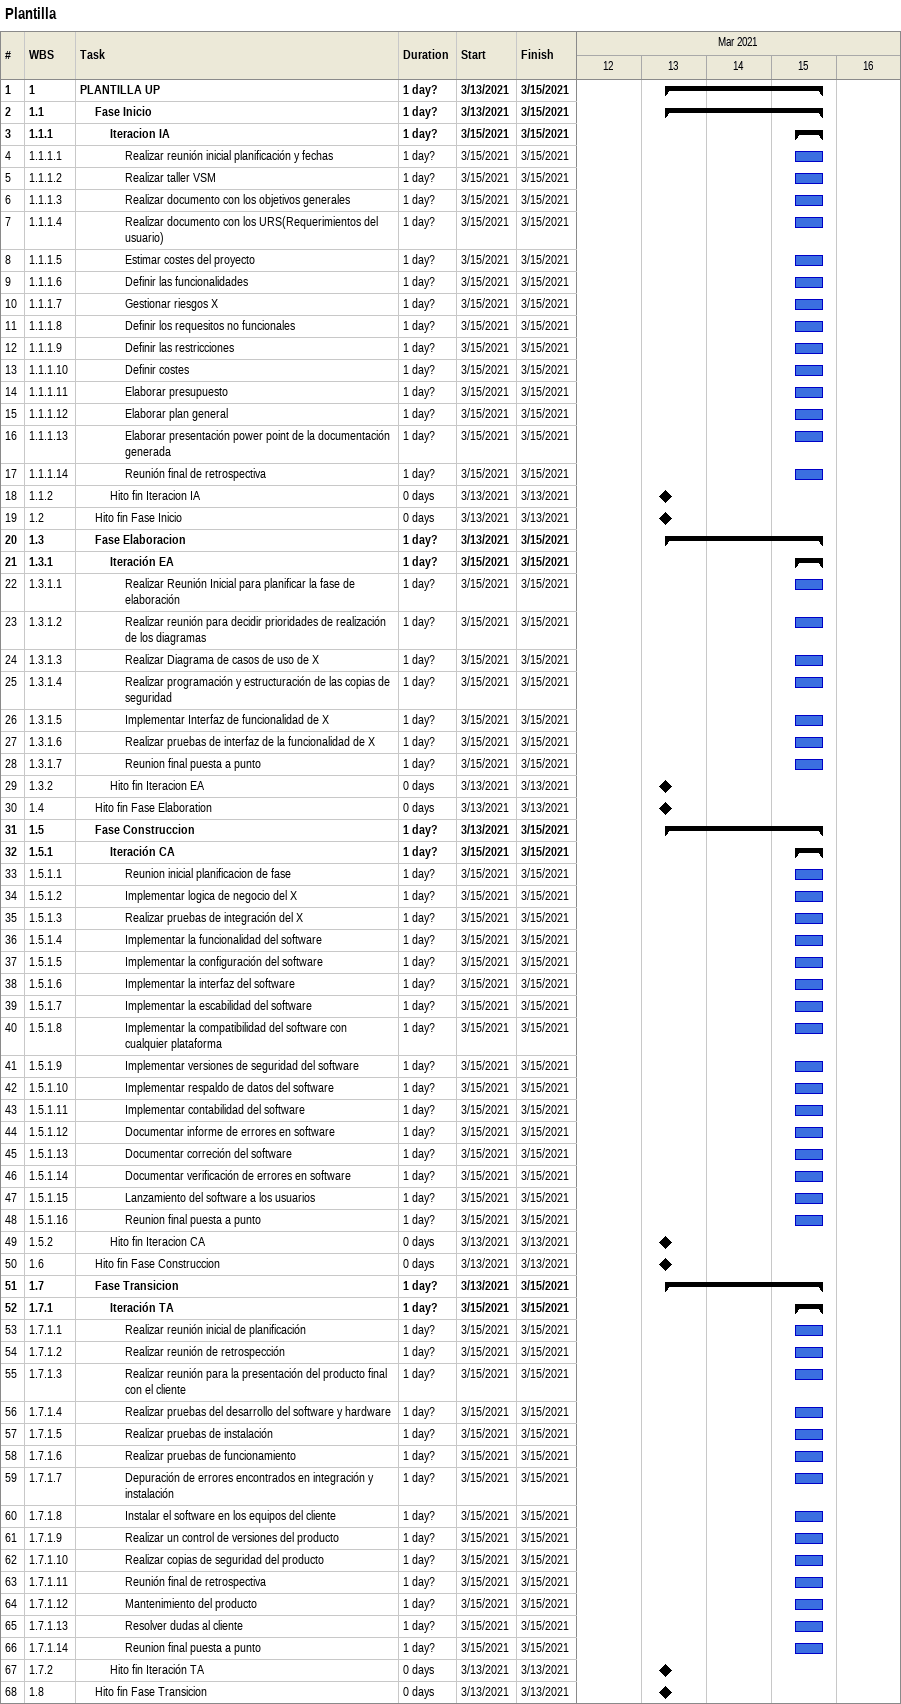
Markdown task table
Plantilla

| ID | WBS | Task | Duration | Start | Finish |
|---|---|---|---|---|---|
| 1 | 1 | **PLANTILLA UP** | 1d? | 2021-03-13 | 2021-03-15 |
| 2 | 1.1 | **Fase Inicio** | 1d? | 2021-03-13 | 2021-03-15 |
| 3 | 1.1.1 | **Iteracion IA** | 1d? | 2021-03-15 | 2021-03-15 |
| 4 | 1.1.1.1 | Realizar reunión inicial planificación y fechas | 1d? | 2021-03-15 | 2021-03-15 |
| 5 | 1.1.1.2 | Realizar taller VSM | 1d? | 2021-03-15 | 2021-03-15 |
| 6 | 1.1.1.3 | Realizar documento con los objetivos generales | 1d? | 2021-03-15 | 2021-03-15 |
| 7 | 1.1.1.4 | Realizar documento con los URS(Requerimientos del usuario) | 1d? | 2021-03-15 | 2021-03-15 |
| 8 | 1.1.1.5 | Estimar costes del proyecto | 1d? | 2021-03-15 | 2021-03-15 |
| 9 | 1.1.1.6 | Definir las funcionalidades | 1d? | 2021-03-15 | 2021-03-15 |
| 10 | 1.1.1.7 | Gestionar riesgos X | 1d? | 2021-03-15 | 2021-03-15 |
| 11 | 1.1.1.8 | Definir los requesitos no funcionales | 1d? | 2021-03-15 | 2021-03-15 |
| 12 | 1.1.1.9 | Definir las restricciones | 1d? | 2021-03-15 | 2021-03-15 |
| 13 | 1.1.1.10 | Definir costes | 1d? | 2021-03-15 | 2021-03-15 |
| 14 | 1.1.1.11 | Elaborar presupuesto | 1d? | 2021-03-15 | 2021-03-15 |
| 15 | 1.1.1.12 | Elaborar plan general | 1d? | 2021-03-15 | 2021-03-15 |
| 16 | 1.1.1.13 | Elaborar presentación power point de la documentación generada | 1d? | 2021-03-15 | 2021-03-15 |
| 17 | 1.1.1.14 | Reunión final de retrospectiva | 1d? | 2021-03-15 | 2021-03-15 |
| 18 | 1.1.2 | Hito fin Iteracion IA | 0d | 2021-03-13 | 2021-03-13 |
| 19 | 1.2 | Hito fin Fase Inicio | 0d | 2021-03-13 | 2021-03-13 |
| 20 | 1.3 | **Fase Elaboracion** | 1d? | 2021-03-13 | 2021-03-15 |
| 21 | 1.3.1 | **Iteración EA** | 1d? | 2021-03-15 | 2021-03-15 |
| 22 | 1.3.1.1 | Realizar Reunión Inicial para planificar la fase de elaboración | 1d? | 2021-03-15 | 2021-03-15 |
| 23 | 1.3.1.2 | Realizar reunión para decidir prioridades de realización de los diagramas | 1d? | 2021-03-15 | 2021-03-15 |
| 24 | 1.3.1.3 | Realizar Diagrama de casos de uso de X | 1d? | 2021-03-15 | 2021-03-15 |
| 25 | 1.3.1.4 | Realizar programación y estructuración de las copias de seguridad | 1d? | 2021-03-15 | 2021-03-15 |
| 26 | 1.3.1.5 | Implementar Interfaz de funcionalidad de X | 1d? | 2021-03-15 | 2021-03-15 |
| 27 | 1.3.1.6 | Realizar pruebas de interfaz de la funcionalidad de X | 1d? | 2021-03-15 | 2021-03-15 |
| 28 | 1.3.1.7 | Reunion final puesta a punto | 1d? | 2021-03-15 | 2021-03-15 |
| 29 | 1.3.2 | Hito fin Iteracion EA | 0d | 2021-03-13 | 2021-03-13 |
| 30 | 1.4 | Hito fin Fase Elaboration | 0d | 2021-03-13 | 2021-03-13 |
| 31 | 1.5 | **Fase Construccion** | 1d? | 2021-03-13 | 2021-03-15 |
| 32 | 1.5.1 | **Iteración CA** | 1d? | 2021-03-15 | 2021-03-15 |
| 33 | 1.5.1.1 | Reunion inicial planificacion de fase | 1d? | 2021-03-15 | 2021-03-15 |
| 34 | 1.5.1.2 | Implementar logica de negocio del X | 1d? | 2021-03-15 | 2021-03-15 |
| 35 | 1.5.1.3 | Realizar pruebas de integración del X | 1d? | 2021-03-15 | 2021-03-15 |
| 36 | 1.5.1.4 | Implementar la funcionalidad del software | 1d? | 2021-03-15 | 2021-03-15 |
| 37 | 1.5.1.5 | Implementar la configuración del software | 1d? | 2021-03-15 | 2021-03-15 |
| 38 | 1.5.1.6 | Implementar la interfaz del software | 1d? | 2021-03-15 | 2021-03-15 |
| 39 | 1.5.1.7 | Implementar la escabilidad del software | 1d? | 2021-03-15 | 2021-03-15 |
| 40 | 1.5.1.8 | Implementar la compatibilidad del software con cualquier plataforma | 1d? | 2021-03-15 | 2021-03-15 |
| 41 | 1.5.1.9 | Implementar versiones de seguridad del software | 1d? | 2021-03-15 | 2021-03-15 |
| 42 | 1.5.1.10 | Implementar respaldo de datos del software | 1d? | 2021-03-15 | 2021-03-15 |
| 43 | 1.5.1.11 | Implementar contabilidad del software | 1d? | 2021-03-15 | 2021-03-15 |
| 44 | 1.5.1.12 | Documentar informe de errores en software | 1d? | 2021-03-15 | 2021-03-15 |
| 45 | 1.5.1.13 | Documentar correción del software | 1d? | 2021-03-15 | 2021-03-15 |
| 46 | 1.5.1.14 | Documentar verificación de errores en software | 1d? | 2021-03-15 | 2021-03-15 |
| 47 | 1.5.1.15 | Lanzamiento del software a los usuarios | 1d? | 2021-03-15 | 2021-03-15 |
| 48 | 1.5.1.16 | Reunion final puesta a punto | 1d? | 2021-03-15 | 2021-03-15 |
| 49 | 1.5.2 | Hito fin Iteracion CA | 0d | 2021-03-13 | 2021-03-13 |
| 50 | 1.6 | Hito fin Fase Construccion | 0d | 2021-03-13 | 2021-03-13 |
| 51 | 1.7 | **Fase Transicion** | 1d? | 2021-03-13 | 2021-03-15 |
| 52 | 1.7.1 | **Iteración TA** | 1d? | 2021-03-15 | 2021-03-15 |
| 53 | 1.7.1.1 | Realizar reunión inicial de planificación | 1d? | 2021-03-15 | 2021-03-15 |
| 54 | 1.7.1.2 | Realizar reunión de retrospección | 1d? | 2021-03-15 | 2021-03-15 |
| 55 | 1.7.1.3 | Realizar reunión para la presentación del producto final con el cliente | 1d? | 2021-03-15 | 2021-03-15 |
| 56 | 1.7.1.4 | Realizar pruebas del desarrollo del software y hardware | 1d? | 2021-03-15 | 2021-03-15 |
| 57 | 1.7.1.5 | Realizar pruebas de instalación | 1d? | 2021-03-15 | 2021-03-15 |
| 58 | 1.7.1.6 | Realizar pruebas de funcionamiento | 1d? | 2021-03-15 | 2021-03-15 |
| 59 | 1.7.1.7 | Depuración de errores encontrados en integración y instalación | 1d? | 2021-03-15 | 2021-03-15 |
| 60 | 1.7.1.8 | Instalar el software en los equipos del cliente | 1d? | 2021-03-15 | 2021-03-15 |
| 61 | 1.7.1.9 | Realizar un control de versiones del producto | 1d? | 2021-03-15 | 2021-03-15 |
| 62 | 1.7.1.10 | Realizar copias de seguridad del producto | 1d? | 2021-03-15 | 2021-03-15 |
| 63 | 1.7.1.11 | Reunión final de retrospectiva | 1d? | 2021-03-15 | 2021-03-15 |
| 64 | 1.7.1.12 | Mantenimiento del producto | 1d? | 2021-03-15 | 2021-03-15 |
| 65 | 1.7.1.13 | Resolver dudas al cliente | 1d? | 2021-03-15 | 2021-03-15 |
| 66 | 1.7.1.14 | Reunion final puesta a punto | 1d? | 2021-03-15 | 2021-03-15 |
| 67 | 1.7.2 | Hito fin Iteración TA | 0d | 2021-03-13 | 2021-03-13 |
| 68 | 1.8 | Hito fin Fase Transicion | 0d | 2021-03-13 | 2021-03-13 |
